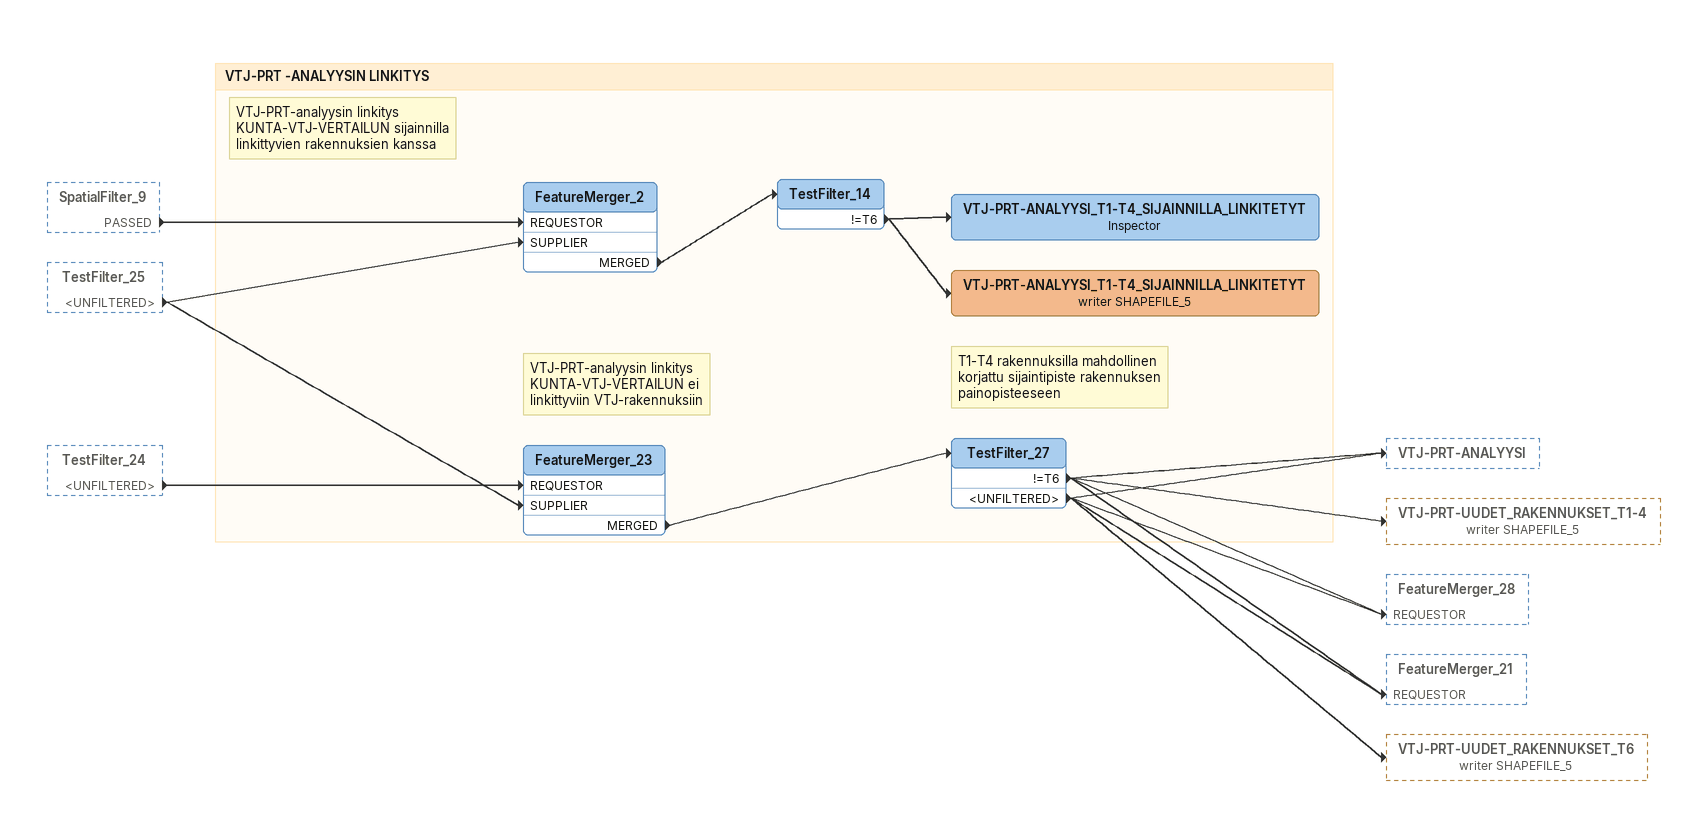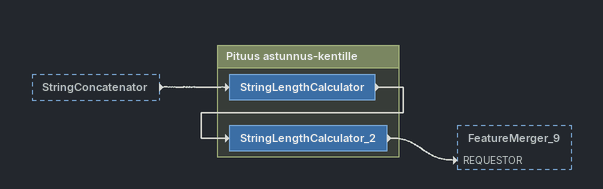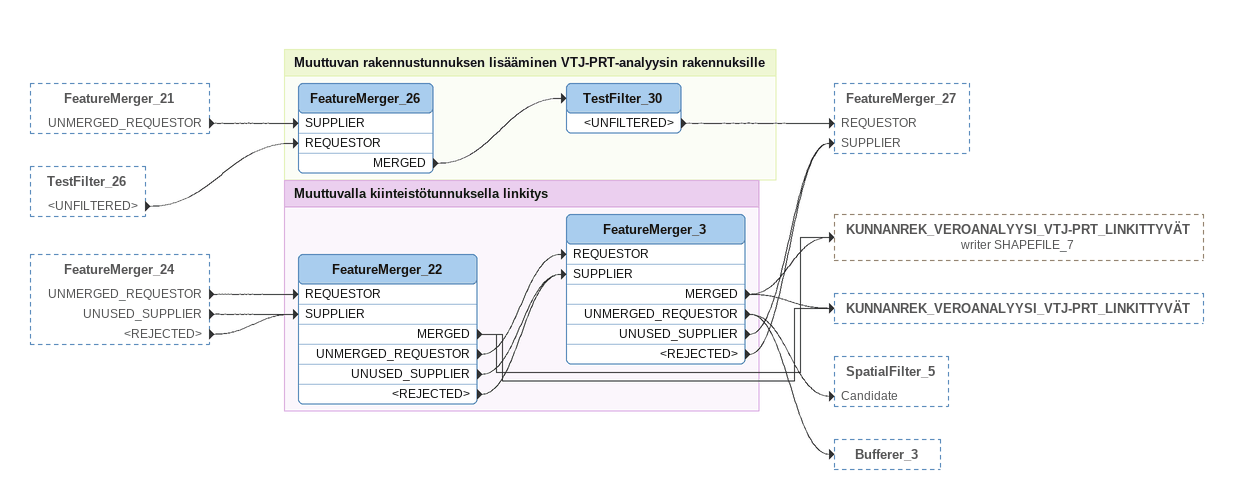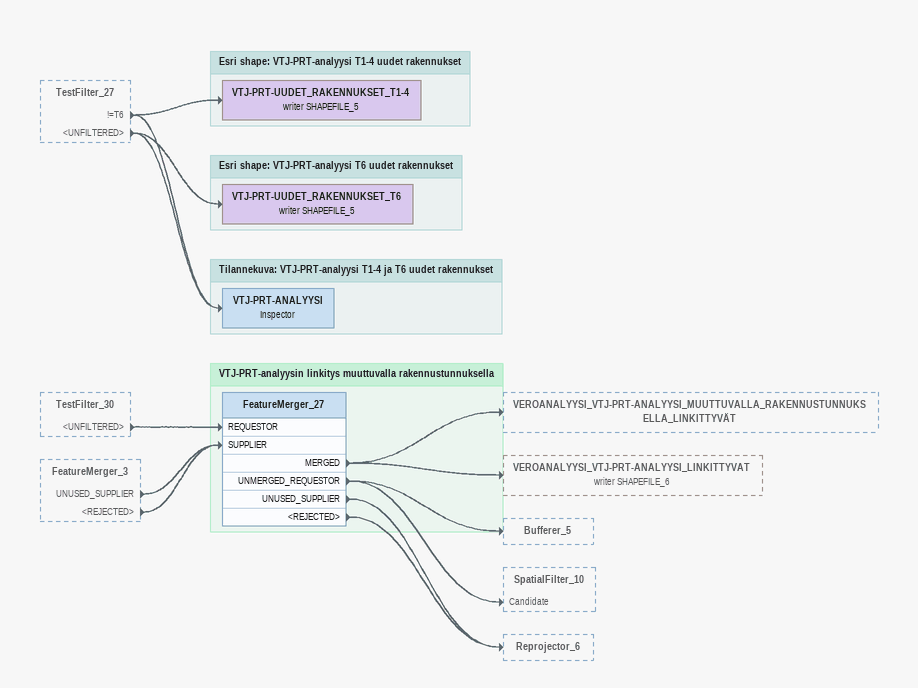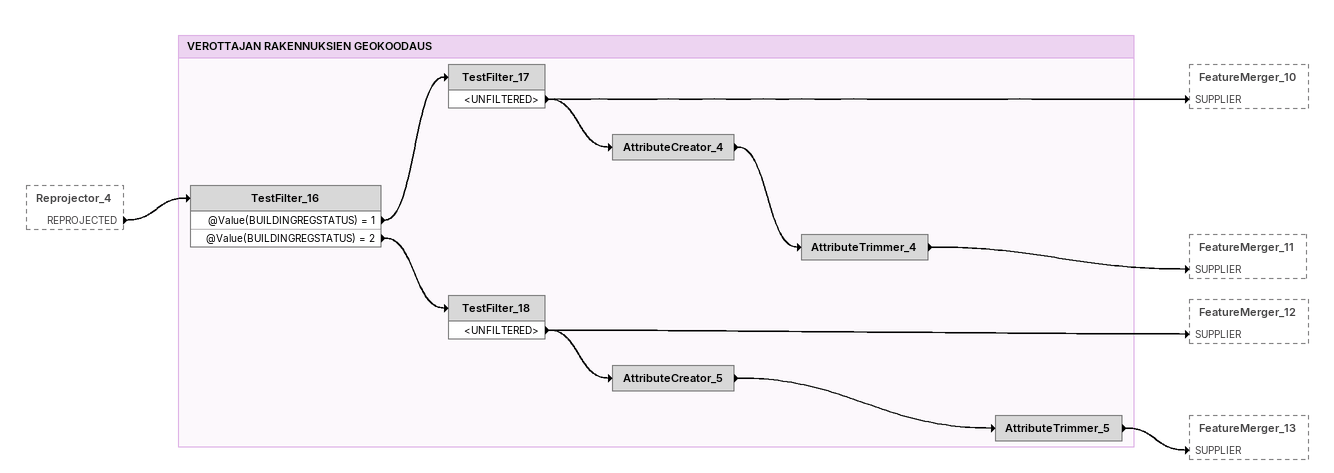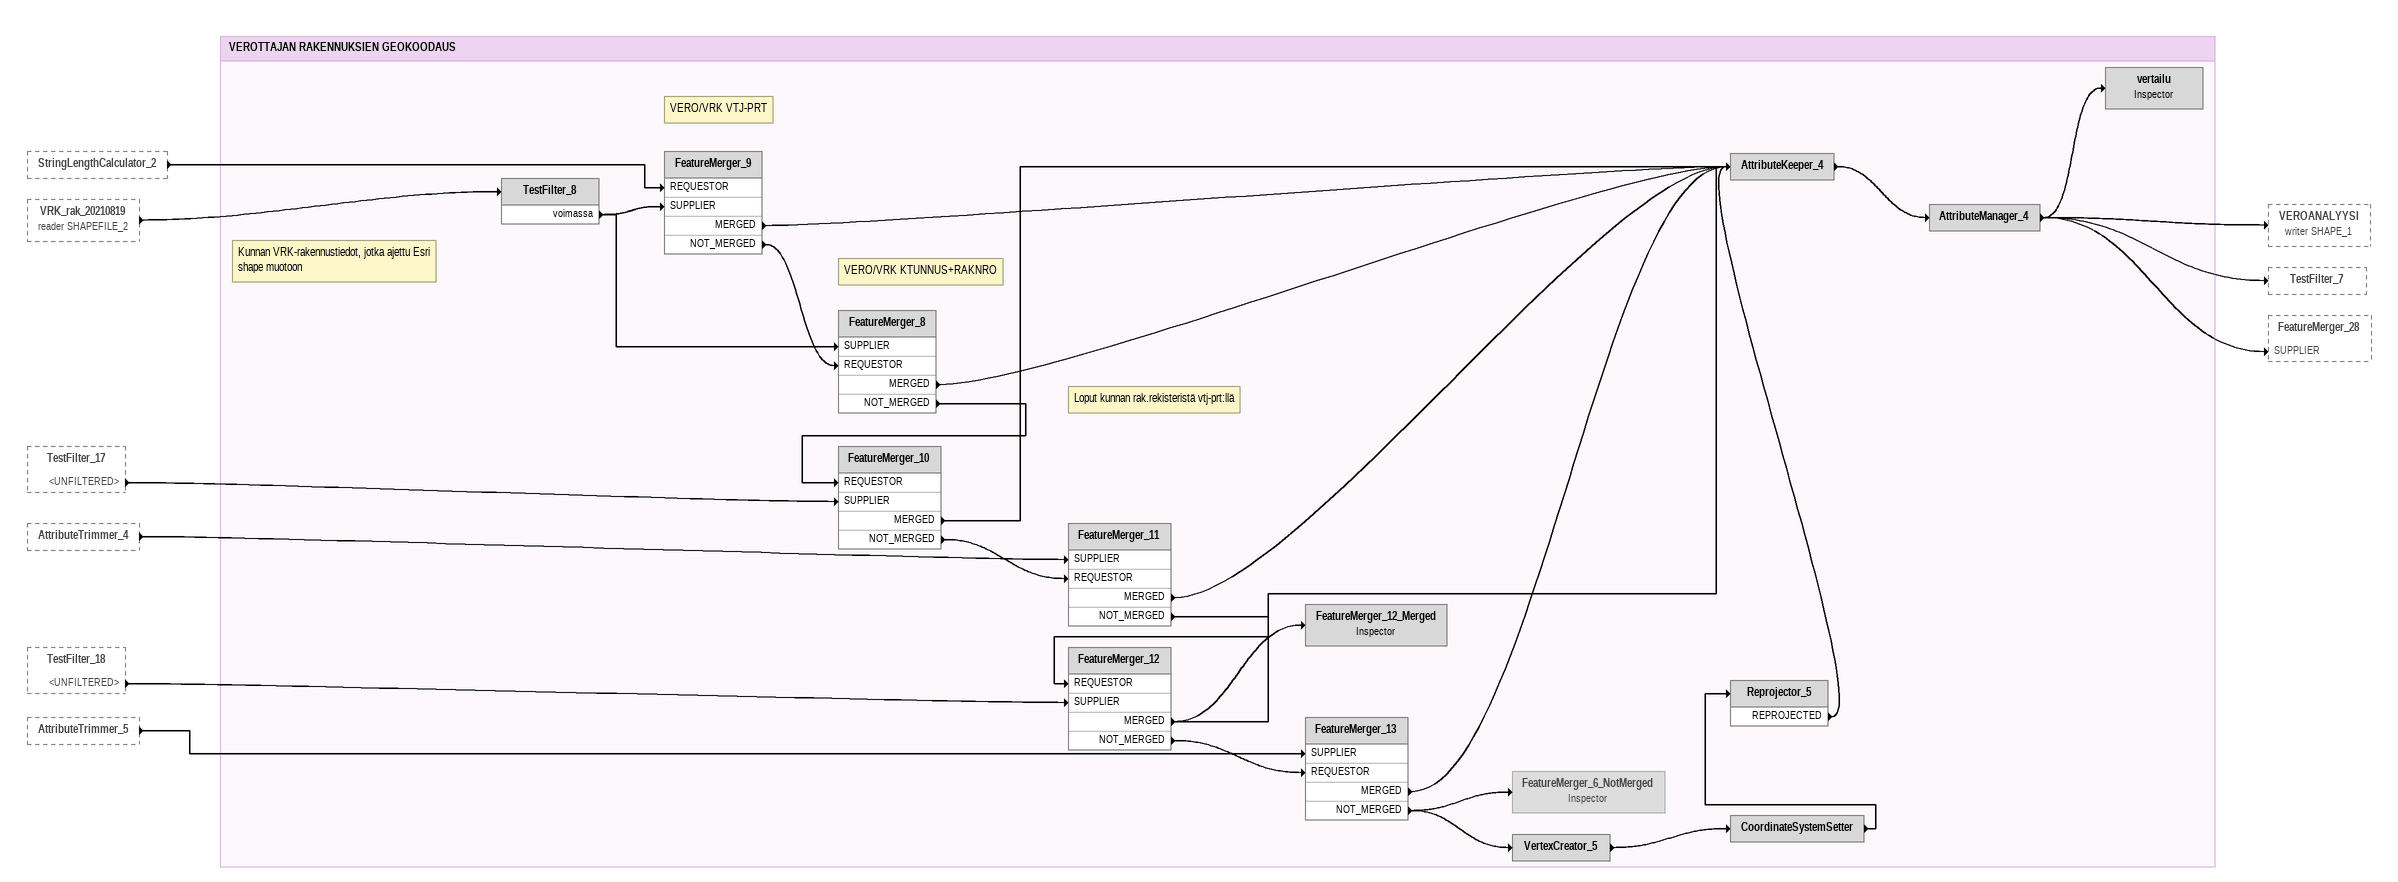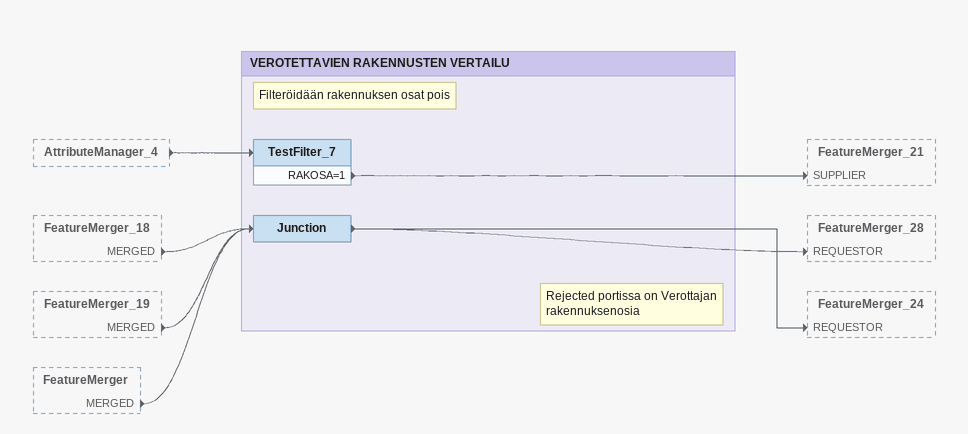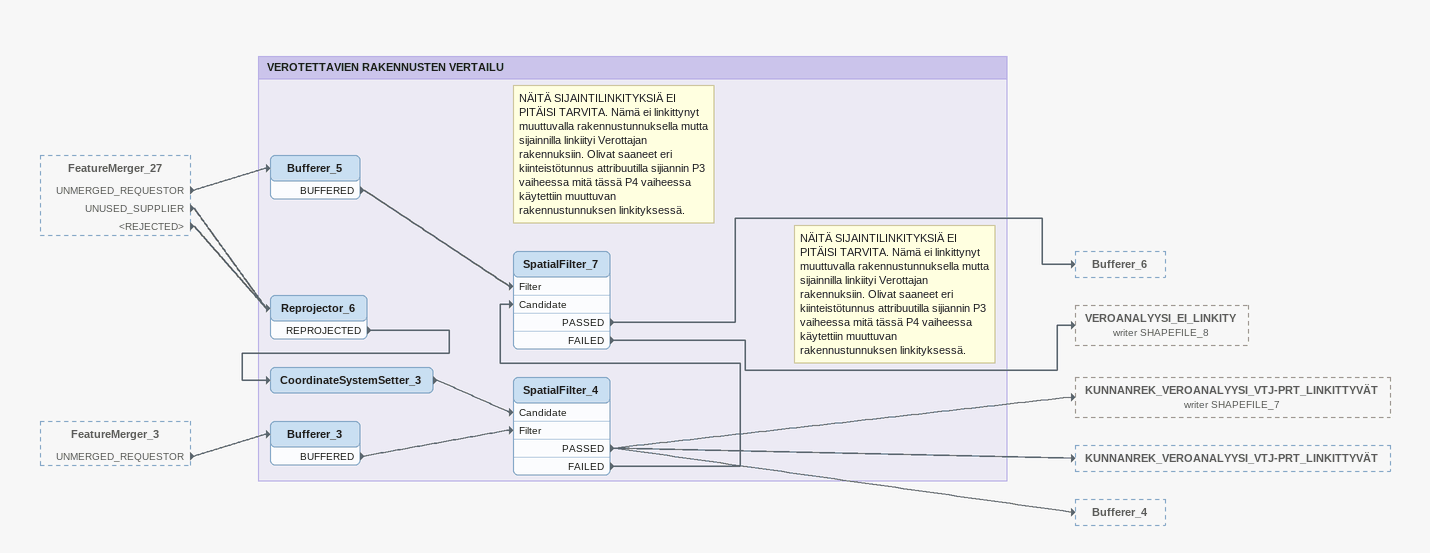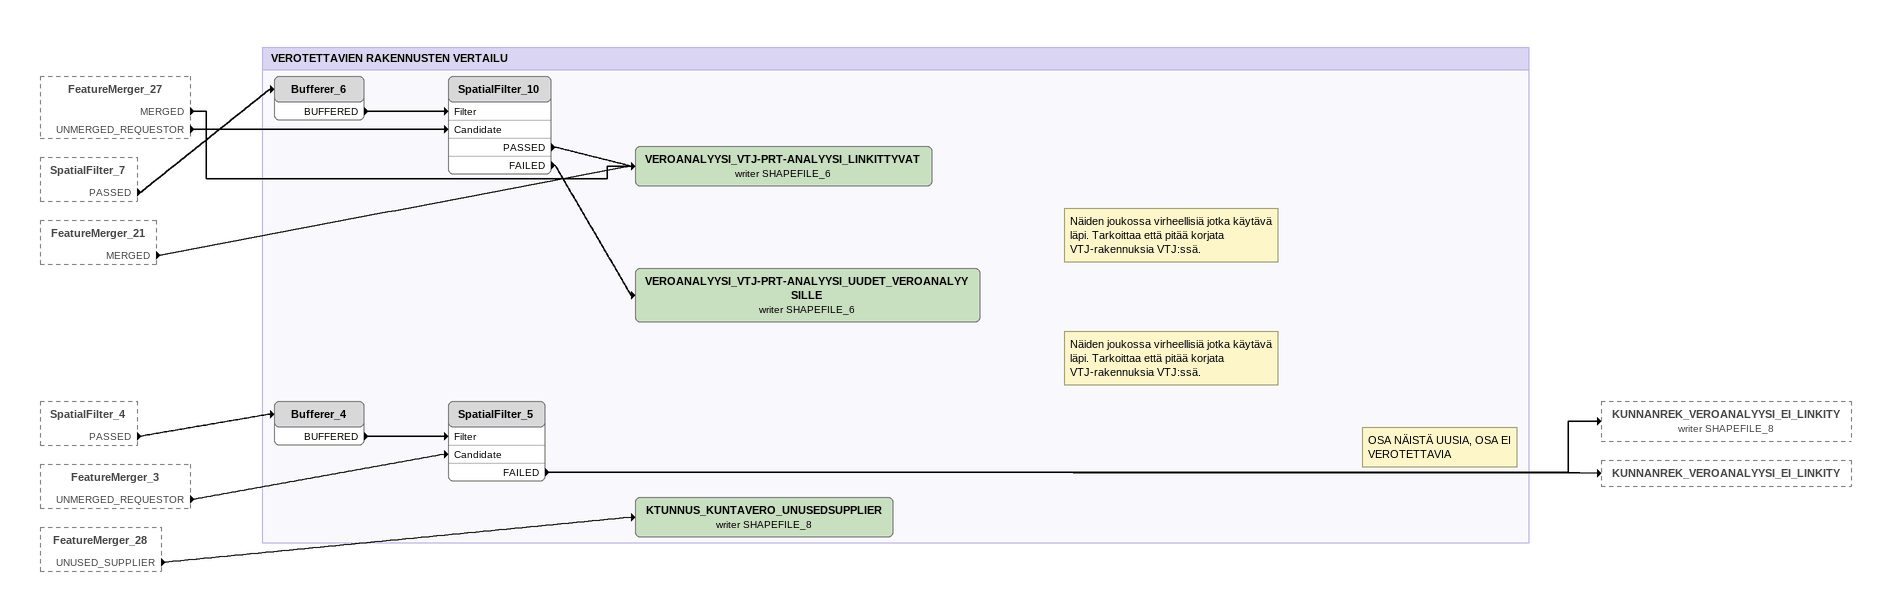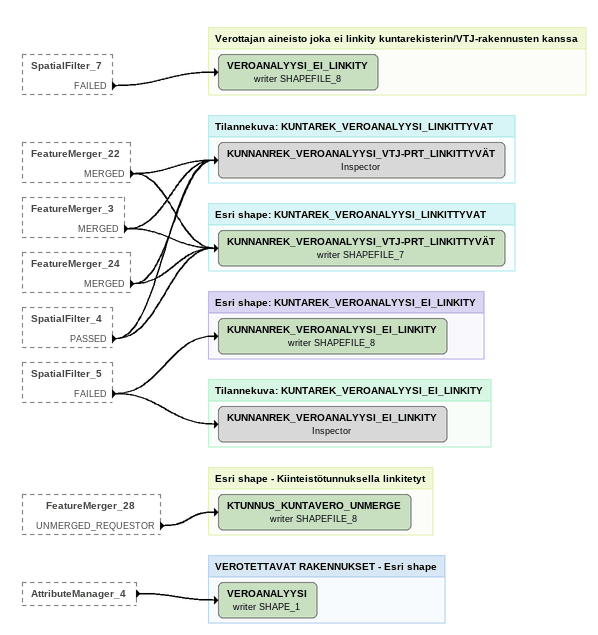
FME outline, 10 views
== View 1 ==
SpatialFilter_9 [outside]
    PASSED -> FeatureMerger_2 [REQUESTOR]
TestFilter_25 [outside]
    <UNFILTERED> -> FeatureMerger_23 [SUPPLIER]
    <UNFILTERED> -> FeatureMerger_2 [SUPPLIER]
TestFilter_24 [outside]
    <UNFILTERED> -> FeatureMerger_23 [REQUESTOR]

Bookmark: VTJ-PRT -ANALYYSIN LINKITYS
Note: VTJ-PRT-analyysin linkitys KUNTA-VTJ-VERTAILUN sijainnilla linkittyvien rakennuksien kanssa
FeatureMerger_2
    MERGED -> TestFilter_14
TestFilter_14
    !=T6 -> VTJ-PRT-ANALYYSI_T1-T4_SIJAINNILLA_LINKITETYT
    !=T6 -> VTJ-PRT-ANALYYSI_T1-T4_SIJAINNILLA_LINKITETYT (writer SHAPEFILE_5)
VTJ-PRT-ANALYYSI_T1-T4_SIJAINNILLA_LINKITETYT: Inspector
VTJ-PRT-ANALYYSI_T1-T4_SIJAINNILLA_LINKITETYT (writer SHAPEFILE_5)
Note: VTJ-PRT-analyysin linkitys KUNTA-VTJ-VERTAILUN ei linkittyviin VTJ-rakennuksiin
FeatureMerger_23
    MERGED -> TestFilter_27
Note: T1-T4 rakennuksilla mahdollinen korjattu sijaintipiste rakennuksen painopisteeseen
TestFilter_27
    !=T6 -> VTJ-PRT-ANALYYSI
    !=T6 -> VTJ-PRT-UUDET_RAKENNUKSET_T1-4 (writer SHAPEFILE_5)
    !=T6 -> FeatureMerger_28 [REQUESTOR]
    !=T6 -> FeatureMerger_21 [REQUESTOR]
    <UNFILTERED> -> FeatureMerger_28 [REQUESTOR]
    <UNFILTERED> -> VTJ-PRT-UUDET_RAKENNUKSET_T6 (writer SHAPEFILE_5)
    <UNFILTERED> -> VTJ-PRT-ANALYYSI
    <UNFILTERED> -> FeatureMerger_21 [REQUESTOR]

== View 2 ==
StringConcatenator [outside]
    -> StringLengthCalculator

Bookmark: Pituus astunnus-kentille
StringLengthCalculator
    -> StringLengthCalculator_2
StringLengthCalculator_2
    -> FeatureMerger_9 [REQUESTOR]

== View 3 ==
FeatureMerger_21 [outside]
    UNMERGED_REQUESTOR -> FeatureMerger_26 [SUPPLIER]
TestFilter_26 [outside]
    <UNFILTERED> -> FeatureMerger_26 [REQUESTOR]
FeatureMerger_24 [outside]
    UNMERGED_REQUESTOR -> FeatureMerger_22 [REQUESTOR]
    UNUSED_SUPPLIER -> FeatureMerger_22 [SUPPLIER]
    <REJECTED> -> FeatureMerger_22 [SUPPLIER]

Bookmark: Muuttuvan rakennustunnuksen lisääminen VTJ-PRT-analyysin rakennuksille
FeatureMerger_26
    MERGED -> TestFilter_30
TestFilter_30
    <UNFILTERED> -> FeatureMerger_27 [REQUESTOR]

Bookmark: Muuttuvalla kiinteistötunnuksella linkitys
FeatureMerger_22
    MERGED -> KUNNANREK_VEROANALYYSI_VTJ-PRT_LINKITTYVÄT (writer SHAPEFILE_7)
    MERGED -> KUNNANREK_VEROANALYYSI_VTJ-PRT_LINKITTYVÄT
    UNMERGED_REQUESTOR -> FeatureMerger_3 [REQUESTOR]
    UNUSED_SUPPLIER -> FeatureMerger_3 [SUPPLIER]
    <REJECTED> -> FeatureMerger_3 [SUPPLIER]
FeatureMerger_3
    MERGED -> KUNNANREK_VEROANALYYSI_VTJ-PRT_LINKITTYVÄT (writer SHAPEFILE_7)
    MERGED -> KUNNANREK_VEROANALYYSI_VTJ-PRT_LINKITTYVÄT
    UNMERGED_REQUESTOR -> SpatialFilter_5 [Candidate]
    UNMERGED_REQUESTOR -> Bufferer_3
    UNUSED_SUPPLIER -> FeatureMerger_27 [SUPPLIER]
    <REJECTED> -> FeatureMerger_27 [SUPPLIER]

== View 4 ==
TestFilter_27 [outside]
    !=T6 -> VTJ-PRT-ANALYYSI
    !=T6 -> VTJ-PRT-UUDET_RAKENNUKSET_T1-4 (writer SHAPEFILE_5)
    <UNFILTERED> -> VTJ-PRT-UUDET_RAKENNUKSET_T6 (writer SHAPEFILE_5)
    <UNFILTERED> -> VTJ-PRT-ANALYYSI
TestFilter_30 [outside]
    <UNFILTERED> -> FeatureMerger_27 [REQUESTOR]
FeatureMerger_3 [outside]
    UNUSED_SUPPLIER -> FeatureMerger_27 [SUPPLIER]
    <REJECTED> -> FeatureMerger_27 [SUPPLIER]

Bookmark: Esri shape: VTJ-PRT-analyysi T1-4 uudet rakennukset
VTJ-PRT-UUDET_RAKENNUKSET_T1-4 (writer SHAPEFILE_5)

Bookmark: Esri shape: VTJ-PRT-analyysi T6 uudet rakennukset
VTJ-PRT-UUDET_RAKENNUKSET_T6 (writer SHAPEFILE_5)

Bookmark: Tilannekuva: VTJ-PRT-analyysi T1-4 ja T6 uudet rakennukset
VTJ-PRT-ANALYYSI: Inspector

Bookmark: VTJ-PRT-analyysin linkitys muuttuvalla rakennustunnuksella
FeatureMerger_27
    MERGED -> VEROANALYYSI_VTJ-PRT-ANALYYSI_MUUTTUVALLA_RAKENNUSTUNNUKSELLA_LINKITTYVÄT
    MERGED -> VEROANALYYSI_VTJ-PRT-ANALYYSI_LINKITTYVAT (writer SHAPEFILE_6)
    UNMERGED_REQUESTOR -> Bufferer_5
    UNMERGED_REQUESTOR -> SpatialFilter_10 [Candidate]
    UNUSED_SUPPLIER -> Reprojector_6
    <REJECTED> -> Reprojector_6

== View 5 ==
Reprojector_4 [outside]
    REPROJECTED -> TestFilter_16

Bookmark: VEROTTAJAN RAKENNUKSIEN GEOKOODAUS
TestFilter_16
    @Value(BUILDINGREGSTATUS) = 1 -> TestFilter_17
    @Value(BUILDINGREGSTATUS) = 2 -> TestFilter_18
TestFilter_17
    <UNFILTERED> -> FeatureMerger_10 [SUPPLIER]
    <UNFILTERED> -> AttributeCreator_4
AttributeCreator_4
    -> AttributeTrimmer_4
AttributeTrimmer_4
    -> FeatureMerger_11 [SUPPLIER]
TestFilter_18
    <UNFILTERED> -> AttributeCreator_5
    <UNFILTERED> -> FeatureMerger_12 [SUPPLIER]
AttributeCreator_5
    -> AttributeTrimmer_5
AttributeTrimmer_5
    -> FeatureMerger_13 [SUPPLIER]

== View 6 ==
StringLengthCalculator_2 [outside]
    -> FeatureMerger_9 [REQUESTOR]
VRK_rak_20210819 (reader SHAPEFILE_2) [outside]
    -> TestFilter_8
TestFilter_17 [outside]
    <UNFILTERED> -> FeatureMerger_10 [SUPPLIER]
AttributeTrimmer_4 [outside]
    -> FeatureMerger_11 [SUPPLIER]
TestFilter_18 [outside]
    <UNFILTERED> -> FeatureMerger_12 [SUPPLIER]
AttributeTrimmer_5 [outside]
    -> FeatureMerger_13 [SUPPLIER]

Bookmark: VEROTTAJAN RAKENNUKSIEN GEOKOODAUS
Note: Kunnan VRK-rakennustiedot, jotka ajettu Esri shape muotoon
TestFilter_8
    voimassa -> FeatureMerger_9 [SUPPLIER]
    voimassa -> FeatureMerger_8 [SUPPLIER]
Note: VERO/VRK VTJ-PRT
FeatureMerger_9
    MERGED -> AttributeKeeper_4
    NOT_MERGED -> FeatureMerger_8 [REQUESTOR]
Note: VERO/VRK KTUNNUS+RAKNRO
FeatureMerger_8
    MERGED -> AttributeKeeper_4
    NOT_MERGED -> FeatureMerger_10 [REQUESTOR]
Note: Loput kunnan rak.rekisteristä vtj-prt:llä
FeatureMerger_10
    MERGED -> AttributeKeeper_4
    NOT_MERGED -> FeatureMerger_11 [REQUESTOR]
FeatureMerger_11
    MERGED -> AttributeKeeper_4
    NOT_MERGED -> FeatureMerger_12 [REQUESTOR]
FeatureMerger_12
    MERGED -> AttributeKeeper_4
    MERGED -> FeatureMerger_12_Merged
    NOT_MERGED -> FeatureMerger_13 [REQUESTOR]
FeatureMerger_12_Merged: Inspector
FeatureMerger_13
    MERGED -> AttributeKeeper_4
    NOT_MERGED -> FeatureMerger_6_NotMerged
    NOT_MERGED -> VertexCreator_5
FeatureMerger_6_NotMerged: Inspector [off]
VertexCreator_5
    -> CoordinateSystemSetter
CoordinateSystemSetter
    -> Reprojector_5
Reprojector_5
    REPROJECTED -> AttributeKeeper_4
AttributeKeeper_4
    -> AttributeManager_4
AttributeManager_4
    -> VEROANALYYSI (writer SHAPE_1)
    -> vertailu
    -> TestFilter_7
    -> FeatureMerger_28 [SUPPLIER]
vertailu: Inspector

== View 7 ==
AttributeManager_4 [outside]
    -> TestFilter_7
FeatureMerger_18 [outside]
    MERGED -> Junction
FeatureMerger_19 [outside]
    MERGED -> Junction
FeatureMerger [outside]
    MERGED -> Junction

Bookmark: VEROTETTAVIEN RAKENNUSTEN VERTAILU
Note: Rejected portissa on Verottajan rakennuksenosia
Junction
    -> FeatureMerger_28 [REQUESTOR]
    -> FeatureMerger_24 [REQUESTOR]
Note: Filteröidään rakennuksen osat pois
TestFilter_7
    RAKOSA=1 -> FeatureMerger_21 [SUPPLIER]

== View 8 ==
FeatureMerger_27 [outside]
    UNMERGED_REQUESTOR -> Bufferer_5
    UNUSED_SUPPLIER -> Reprojector_6
    <REJECTED> -> Reprojector_6
FeatureMerger_3 [outside]
    UNMERGED_REQUESTOR -> Bufferer_3

Bookmark: VEROTETTAVIEN RAKENNUSTEN VERTAILU
Bufferer_5
    BUFFERED -> SpatialFilter_7 [Filter]
Reprojector_6
    REPROJECTED -> CoordinateSystemSetter_3
CoordinateSystemSetter_3
    -> SpatialFilter_4 [Candidate]
Bufferer_3
    BUFFERED -> SpatialFilter_4 [Filter]
Note: NÄITÄ SIJAINTILINKITYKSIÄ EI PITÄISI TARVITA. Nämä ei linkittynyt muuttuvalla rakennustunnuksella mutta sijainnilla linkiityi Verottajan rakennuksiin. Olivat saaneet eri kiinteistötunnus attribuutilla sijiannin P3 vaiheessa mitä tässä P4 vaiheessa käytettiin muuttuvan rakennustunnuksen linkityksessä.
SpatialFilter_4
    PASSED -> KUNNANREK_VEROANALYYSI_VTJ-PRT_LINKITTYVÄT (writer SHAPEFILE_7)
    PASSED -> KUNNANREK_VEROANALYYSI_VTJ-PRT_LINKITTYVÄT
    PASSED -> Bufferer_4
    FAILED -> SpatialFilter_7 [Candidate]
Note: NÄITÄ SIJAINTILINKITYKSIÄ EI PITÄISI TARVITA. Nämä ei linkittynyt muuttuvalla rakennustunnuksella mutta sijainnilla linkiityi Verottajan rakennuksiin. Olivat saaneet eri kiinteistötunnus attribuutilla sijiannin P3 vaiheessa mitä tässä P4 vaiheessa käytettiin muuttuvan rakennustunnuksen linkityksessä.
SpatialFilter_7
    PASSED -> Bufferer_6
    FAILED -> VEROANALYYSI_EI_LINKITY (writer SHAPEFILE_8)

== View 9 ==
FeatureMerger_27 [outside]
    MERGED -> VEROANALYYSI_VTJ-PRT-ANALYYSI_LINKITTYVAT (writer SHAPEFILE_6)
    UNMERGED_REQUESTOR -> SpatialFilter_10 [Candidate]
SpatialFilter_7 [outside]
    PASSED -> Bufferer_6
FeatureMerger_21 [outside]
    MERGED -> VEROANALYYSI_VTJ-PRT-ANALYYSI_LINKITTYVAT (writer SHAPEFILE_6)
SpatialFilter_4 [outside]
    PASSED -> Bufferer_4
FeatureMerger_3 [outside]
    UNMERGED_REQUESTOR -> SpatialFilter_5 [Candidate]
FeatureMerger_28 [outside]
    UNUSED_SUPPLIER -> KTUNNUS_KUNTAVERO_UNUSEDSUPPLIER (writer SHAPEFILE_8)

Bookmark: VEROTETTAVIEN RAKENNUSTEN VERTAILU
Bufferer_6
    BUFFERED -> SpatialFilter_10 [Filter]
SpatialFilter_10
    PASSED -> VEROANALYYSI_VTJ-PRT-ANALYYSI_LINKITTYVAT (writer SHAPEFILE_6)
    FAILED -> VEROANALYYSI_VTJ-PRT-ANALYYSI_UUDET_VEROANALYYSILLE (writer SHAPEFILE_6)
Note: Näiden joukossa virheellisiä jotka käytävä läpi. Tarkoittaa että pitää korjata VTJ-rakennuksia VTJ:ssä.
VEROANALYYSI_VTJ-PRT-ANALYYSI_LINKITTYVAT (writer SHAPEFILE_6)
Note: Näiden joukossa virheellisiä jotka käytävä läpi. Tarkoittaa että pitää korjata VTJ-rakennuksia VTJ:ssä.
Note: OSA NÄISTÄ UUSIA, OSA EI VEROTETTAVIA
VEROANALYYSI_VTJ-PRT-ANALYYSI_UUDET_VEROANALYYSILLE (writer SHAPEFILE_6)
Bufferer_4
    BUFFERED -> SpatialFilter_5 [Filter]
SpatialFilter_5
    FAILED -> KUNNANREK_VEROANALYYSI_EI_LINKITY (writer SHAPEFILE_8)
    FAILED -> KUNNANREK_VEROANALYYSI_EI_LINKITY
KTUNNUS_KUNTAVERO_UNUSEDSUPPLIER (writer SHAPEFILE_8)

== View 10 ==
SpatialFilter_7 [outside]
    FAILED -> VEROANALYYSI_EI_LINKITY (writer SHAPEFILE_8)
FeatureMerger_22 [outside]
    MERGED -> KUNNANREK_VEROANALYYSI_VTJ-PRT_LINKITTYVÄT (writer SHAPEFILE_7)
    MERGED -> KUNNANREK_VEROANALYYSI_VTJ-PRT_LINKITTYVÄT
FeatureMerger_3 [outside]
    MERGED -> KUNNANREK_VEROANALYYSI_VTJ-PRT_LINKITTYVÄT (writer SHAPEFILE_7)
    MERGED -> KUNNANREK_VEROANALYYSI_VTJ-PRT_LINKITTYVÄT
FeatureMerger_24 [outside]
    MERGED -> KUNNANREK_VEROANALYYSI_VTJ-PRT_LINKITTYVÄT
    MERGED -> KUNNANREK_VEROANALYYSI_VTJ-PRT_LINKITTYVÄT (writer SHAPEFILE_7)
SpatialFilter_4 [outside]
    PASSED -> KUNNANREK_VEROANALYYSI_VTJ-PRT_LINKITTYVÄT (writer SHAPEFILE_7)
    PASSED -> KUNNANREK_VEROANALYYSI_VTJ-PRT_LINKITTYVÄT
SpatialFilter_5 [outside]
    FAILED -> KUNNANREK_VEROANALYYSI_EI_LINKITY (writer SHAPEFILE_8)
    FAILED -> KUNNANREK_VEROANALYYSI_EI_LINKITY
FeatureMerger_28 [outside]
    UNMERGED_REQUESTOR -> KTUNNUS_KUNTAVERO_UNMERGE (writer SHAPEFILE_8)
AttributeManager_4 [outside]
    -> VEROANALYYSI (writer SHAPE_1)

Bookmark: Verottajan aineisto joka ei linkity kuntarekisterin/VTJ-rakennusten kanssa
VEROANALYYSI_EI_LINKITY (writer SHAPEFILE_8)

Bookmark: Tilannekuva: KUNTAREK_VEROANALYYSI_LINKITTYVAT
KUNNANREK_VEROANALYYSI_VTJ-PRT_LINKITTYVÄT: Inspector

Bookmark: Esri shape: KUNTAREK_VEROANALYYSI_LINKITTYVAT
KUNNANREK_VEROANALYYSI_VTJ-PRT_LINKITTYVÄT (writer SHAPEFILE_7)

Bookmark: Esri shape: KUNTAREK_VEROANALYYSI_EI_LINKITY
KUNNANREK_VEROANALYYSI_EI_LINKITY (writer SHAPEFILE_8)

Bookmark: Tilannekuva: KUNTAREK_VEROANALYYSI_EI_LINKITY
KUNNANREK_VEROANALYYSI_EI_LINKITY: Inspector

Bookmark: Esri shape - Kiinteistötunnuksella linkitetyt
KTUNNUS_KUNTAVERO_UNMERGE (writer SHAPEFILE_8)

Bookmark: VEROTETTAVAT RAKENNUKSET - Esri shape
VEROANALYYSI (writer SHAPE_1)
